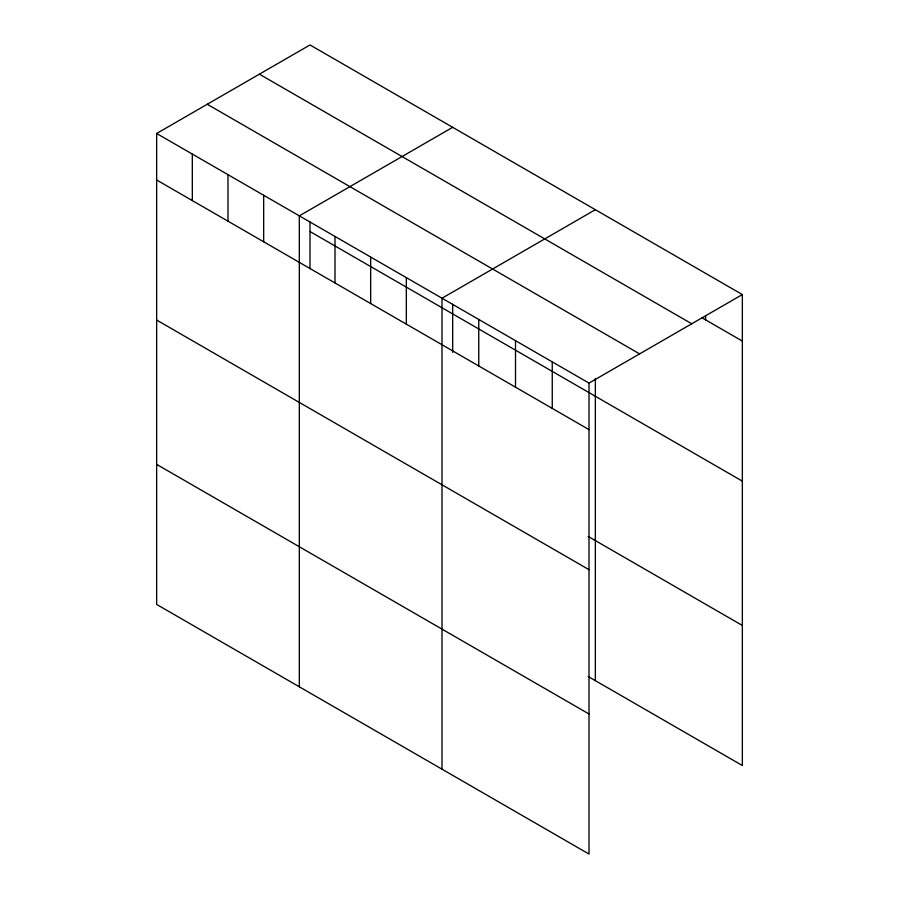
<?xml version="1.0" encoding="UTF-8"?>
<svg xmlns="http://www.w3.org/2000/svg" width="899" height="899" viewBox="0 0 899 899"><rect width="100%" height="100%" fill="white"/><g stroke="black" fill="none" stroke-linecap="round" stroke-linejoin="round"><path stroke-width="1.35" d="M156.651 133.479L589.002 383.098L589.002 854.05L156.651 604.431L156.651 133.479L309.998 44.95L742.349 294.569L742.349 765.521L588.216 676.531M452.669 127.321L299.333 215.85L299.333 686.802M595.352 209.703L442.005 298.232L442.005 769.184M589.002 383.098L742.349 294.569M702.04 317.808L742.349 341.081M259.395 74.168L691.747 323.786M207.253 104.262L639.605 353.88M309.998 231.526L742.349 481.145M156.651 179.991L589.002 429.61M588.216 536.467L742.349 625.457M156.651 320.055L589.002 569.674M156.651 464.367L589.002 713.986M705.603 315.751L705.603 319.853M595.352 378.423L595.352 680.655M552.256 361.881L552.256 408.393M515.509 340.665L515.509 387.166M478.751 319.448L478.751 365.949M452.669 304.289L452.669 352.386M406.337 277.634L406.337 324.146M370.669 257.035L370.669 303.547M335.001 236.448L335.001 282.96M309.998 221.907L309.998 268.632M263.665 195.263L263.665 241.764M227.986 174.664L227.986 221.176M192.319 154.077L192.319 200.578"/></g></svg>
